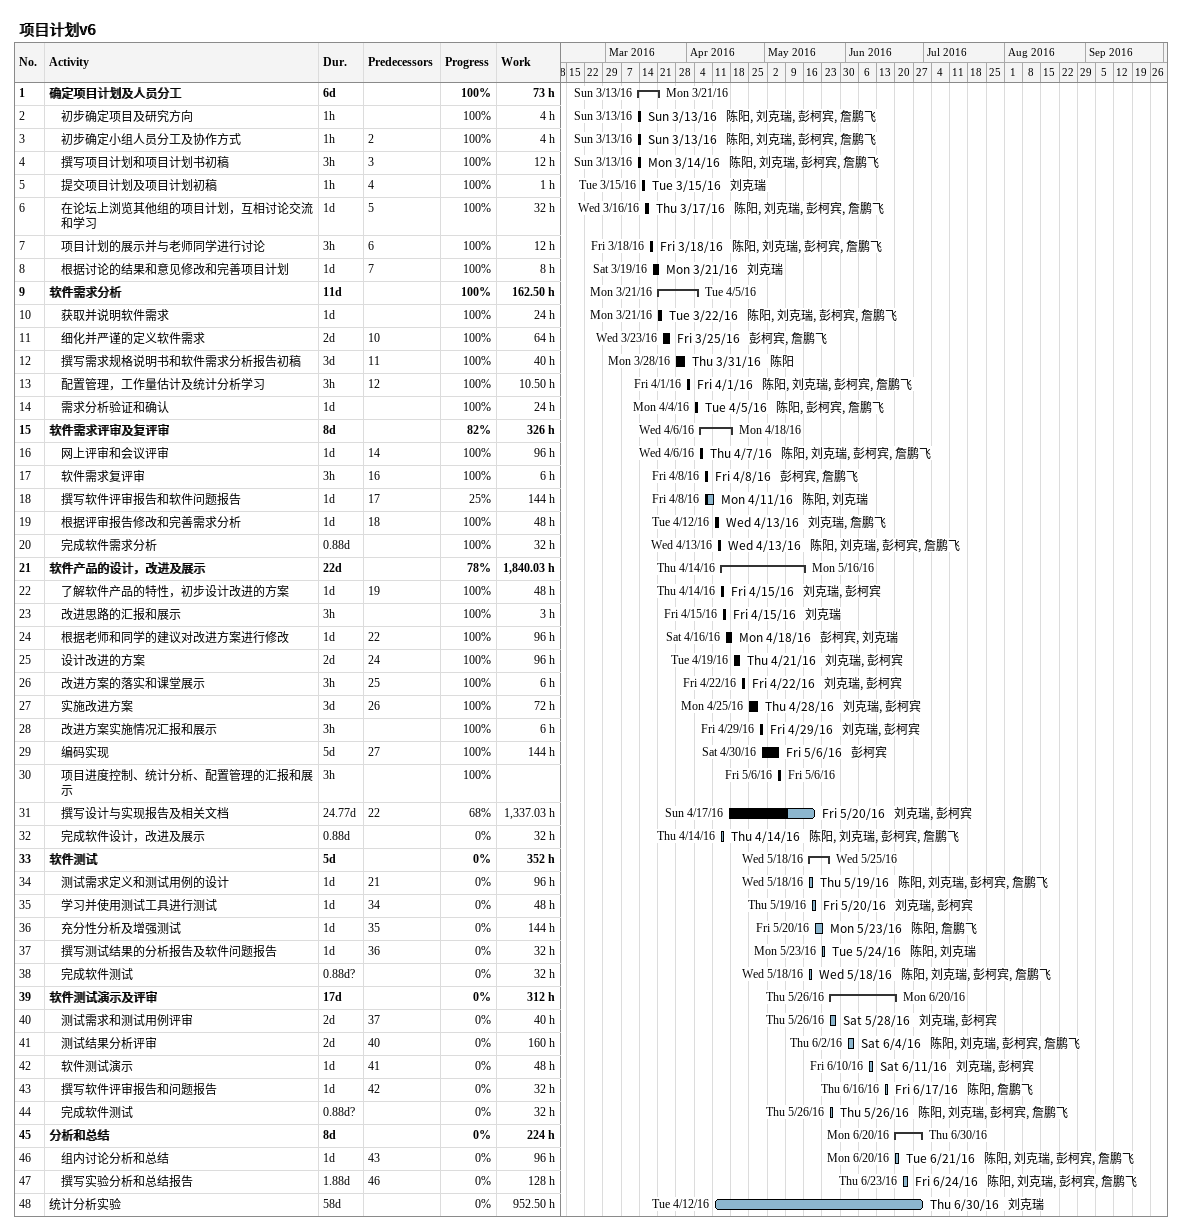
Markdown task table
项目计划v6

| ID | Level | Task | Duration | Start | Finish | Predecessors | Resources | % complete | Work (h) |
|---|---|---|---|---|---|---|---|---|---|
| 1 | 1 | **确定项目计划及人员分工** | 6d | 2016-03-13 | 2016-03-21 |  |  | 100 | 73 |
| 2 | 2 | 初步确定项目及研究方向 | 1h | 2016-03-13 | 2016-03-13 |  | 陈阳, 刘克瑞, 彭柯宾, 詹鹏飞 | 100 | 4 |
| 3 | 2 | 初步确定小组人员分工及协作方式 | 1h | 2016-03-13 | 2016-03-13 | 2 | 陈阳, 刘克瑞, 彭柯宾, 詹鹏飞 | 100 | 4 |
| 4 | 2 | 撰写项目计划和项目计划书初稿 | 3h | 2016-03-13 | 2016-03-14 | 3 | 陈阳, 刘克瑞, 彭柯宾, 詹鹏飞 | 100 | 12 |
| 5 | 2 | 提交项目计划及项目计划初稿 | 1h | 2016-03-15 | 2016-03-15 | 4 | 刘克瑞 | 100 | 1 |
| 6 | 2 | 在论坛上浏览其他组的项目计划，互相讨论交流和学习 | 1d | 2016-03-16 | 2016-03-17 | 5 | 陈阳, 刘克瑞, 彭柯宾, 詹鹏飞 | 100 | 32 |
| 7 | 2 | 项目计划的展示并与老师同学进行讨论 | 3h | 2016-03-18 | 2016-03-18 | 6 | 陈阳, 刘克瑞, 彭柯宾, 詹鹏飞 | 100 | 12 |
| 8 | 2 | 根据讨论的结果和意见修改和完善项目计划 | 1d | 2016-03-19 | 2016-03-21 | 7 | 刘克瑞 | 100 | 8 |
| 9 | 1 | **软件需求分析** | 11d | 2016-03-21 | 2016-04-05 |  |  | 100 | 162.50 |
| 10 | 2 | 获取并说明软件需求 | 1d | 2016-03-21 | 2016-03-22 |  | 陈阳, 刘克瑞, 彭柯宾, 詹鹏飞 | 100 | 24 |
| 11 | 2 | 细化并严谨的定义软件需求 | 2d | 2016-03-23 | 2016-03-25 | 10 | 彭柯宾, 詹鹏飞 | 100 | 64 |
| 12 | 2 | 撰写需求规格说明书和软件需求分析报告初稿 | 3d | 2016-03-28 | 2016-03-31 | 11 | 陈阳 | 100 | 40 |
| 13 | 2 | 配置管理，工作量估计及统计分析学习 | 3h | 2016-04-01 | 2016-04-01 | 12 | 陈阳, 刘克瑞, 彭柯宾, 詹鹏飞 | 100 | 10.50 |
| 14 | 2 | 需求分析验证和确认 | 1d | 2016-04-04 | 2016-04-05 |  | 陈阳, 彭柯宾, 詹鹏飞 | 100 | 24 |
| 15 | 1 | **软件需求评审及复评审** | 8d | 2016-04-06 | 2016-04-18 |  |  | 82 | 326 |
| 16 | 2 | 网上评审和会议评审 | 1d | 2016-04-06 | 2016-04-07 | 14 | 陈阳, 刘克瑞, 彭柯宾, 詹鹏飞 | 100 | 96 |
| 17 | 2 | 软件需求复评审 | 3h | 2016-04-08 | 2016-04-08 | 16 | 彭柯宾, 詹鹏飞 | 100 | 6 |
| 18 | 2 | 撰写软件评审报告和软件问题报告 | 1d | 2016-04-08 | 2016-04-11 | 17 | 陈阳, 刘克瑞 | 25 | 144 |
| 19 | 2 | 根据评审报告修改和完善需求分析 | 1d | 2016-04-12 | 2016-04-13 | 18 | 刘克瑞, 詹鹏飞 | 100 | 48 |
| 20 | 2 | 完成软件需求分析 | 0.88d | 2016-04-13 | 2016-04-13 |  | 陈阳, 刘克瑞, 彭柯宾, 詹鹏飞 | 100 | 32 |
| 21 | 1 | **软件产品的设计，改进及展示** | 22d | 2016-04-14 | 2016-05-16 |  |  | 78 | 1840.03 |
| 22 | 2 | 了解软件产品的特性，初步设计改进的方案 | 1d | 2016-04-14 | 2016-04-15 | 19 | 刘克瑞, 彭柯宾 | 100 | 48 |
| 23 | 2 | 改进思路的汇报和展示 | 3h | 2016-04-15 | 2016-04-15 |  | 刘克瑞 | 100 | 3 |
| 24 | 2 | 根据老师和同学的建议对改进方案进行修改 | 1d | 2016-04-16 | 2016-04-18 | 22 | 彭柯宾, 刘克瑞 | 100 | 96 |
| 25 | 2 | 设计改进的方案 | 2d | 2016-04-19 | 2016-04-21 | 24 | 刘克瑞, 彭柯宾 | 100 | 96 |
| 26 | 2 | 改进方案的落实和课堂展示 | 3h | 2016-04-22 | 2016-04-22 | 25 | 刘克瑞, 彭柯宾 | 100 | 6 |
| 27 | 2 | 实施改进方案 | 3d | 2016-04-25 | 2016-04-28 | 26 | 刘克瑞, 彭柯宾 | 100 | 72 |
| 28 | 2 | 改进方案实施情况汇报和展示 | 3h | 2016-04-29 | 2016-04-29 |  | 刘克瑞, 彭柯宾 | 100 | 6 |
| 29 | 2 | 编码实现 | 5d | 2016-04-30 | 2016-05-06 | 27 | 彭柯宾 | 100 | 144 |
| 30 | 2 | 项目进度控制、统计分析、配置管理的汇报和展示 | 3h | 2016-05-06 | 2016-05-06 |  |  | 100 |  |
| 31 | 2 | 撰写设计与实现报告及相关文档 | 24.77d | 2016-04-17 | 2016-05-20 | 22 | 刘克瑞, 彭柯宾 | 68 | 1337.03 |
| 32 | 2 | 完成软件设计，改进及展示 | 0.88d | 2016-04-14 | 2016-04-14 |  | 陈阳, 刘克瑞, 彭柯宾, 詹鹏飞 | 0 | 32 |
| 33 | 1 | **软件测试** | 5d | 2016-05-18 | 2016-05-25 |  |  | 0 | 352 |
| 34 | 2 | 测试需求定义和测试用例的设计 | 1d | 2016-05-18 | 2016-05-19 | 21 | 陈阳, 刘克瑞, 彭柯宾, 詹鹏飞 | 0 | 96 |
| 35 | 2 | 学习并使用测试工具进行测试 | 1d | 2016-05-19 | 2016-05-20 | 34 | 刘克瑞, 彭柯宾 | 0 | 48 |
| 36 | 2 | 充分性分析及增强测试 | 1d | 2016-05-20 | 2016-05-23 | 35 | 陈阳, 詹鹏飞 | 0 | 144 |
| 37 | 2 | 撰写测试结果的分析报告及软件问题报告 | 1d | 2016-05-23 | 2016-05-24 | 36 | 陈阳, 刘克瑞 | 0 | 32 |
| 38 | 2 | 完成软件测试 | 0.88d? | 2016-05-18 | 2016-05-18 |  | 陈阳, 刘克瑞, 彭柯宾, 詹鹏飞 | 0 | 32 |
| 39 | 1 | **软件测试演示及评审** | 17d | 2016-05-26 | 2016-06-20 |  |  | 0 | 312 |
| 40 | 2 | 测试需求和测试用例评审 | 2d | 2016-05-26 | 2016-05-28 | 37 | 刘克瑞, 彭柯宾 | 0 | 40 |
| 41 | 2 | 测试结果分析评审 | 2d | 2016-06-02 | 2016-06-04 | 40 | 陈阳, 刘克瑞, 彭柯宾, 詹鹏飞 | 0 | 160 |
| 42 | 2 | 软件测试演示 | 1d | 2016-06-10 | 2016-06-11 | 41 | 刘克瑞, 彭柯宾 | 0 | 48 |
| 43 | 2 | 撰写软件评审报告和问题报告 | 1d | 2016-06-16 | 2016-06-17 | 42 | 陈阳, 詹鹏飞 | 0 | 32 |
| 44 | 2 | 完成软件测试 | 0.88d? | 2016-05-26 | 2016-05-26 |  | 陈阳, 刘克瑞, 彭柯宾, 詹鹏飞 | 0 | 32 |
| 45 | 1 | **分析和总结** | 8d | 2016-06-20 | 2016-06-30 |  |  | 0 | 224 |
| 46 | 2 | 组内讨论分析和总结 | 1d | 2016-06-20 | 2016-06-21 | 43 | 陈阳, 刘克瑞, 彭柯宾, 詹鹏飞 | 0 | 96 |
| 47 | 2 | 撰写实验分析和总结报告 | 1.88d | 2016-06-23 | 2016-06-24 | 46 | 陈阳, 刘克瑞, 彭柯宾, 詹鹏飞 | 0 | 128 |
| 48 | 1 | 统计分析实验 | 58d | 2016-04-12 | 2016-06-30 |  | 刘克瑞 | 0 | 952.50 |
